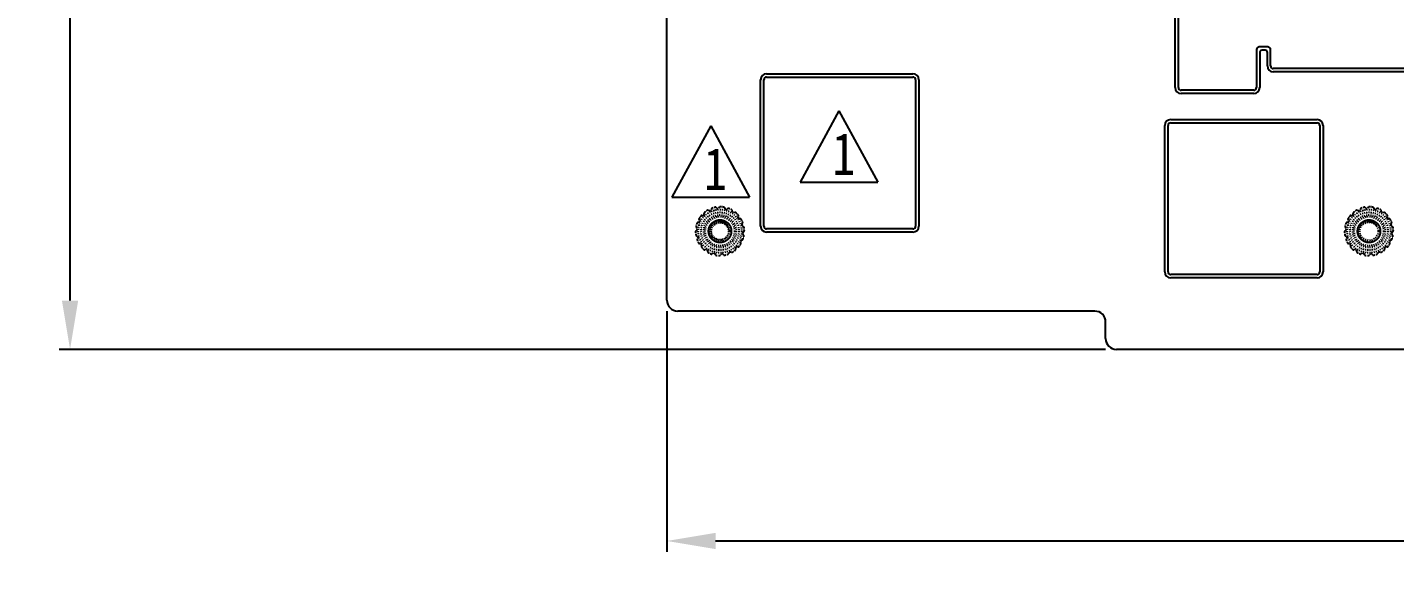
# Model space of a CAD drawing. Header units: inches. Extents: x 87 to 1202, y -45 to 350.
# Drawn here: x 150.3 to 276.5, y 121.7 to 173 of the extents above; entities that cross this region are included whole.
import ezdxf

# ---------------------------------------------------------------- set-up
doc = ezdxf.new("R2010")
doc.units = ezdxf.units.IN
doc.header["$LTSCALE"] = 0.909449
doc.header["$MEASUREMENT"] = 0
doc.header["$PDMODE"] = 3
doc.header["$PDSIZE"] = 0.3125
doc.linetypes.add('HIDDEN', pattern=[0.2, 0.1, -0.1])
doc.linetypes.add('PHANTOM', pattern=[0.8, 0.45, -0.05, 0.1, -0.05, 0.1, -0.05])
doc.layers.get('0').update_dxf_attribs({"linetype": 'CONTINUOUS'})
doc.layers.get('Defpoints').update_dxf_attribs({"linetype": 'CONTINUOUS'})
doc.layers.add('DEFAULT_2', color=8, linetype='HIDDEN')
doc.layers.add('DEFAULT_3', color=7, linetype='PHANTOM')
doc.styles.get("Standard").update_dxf_attribs({"font": 'txt', "width": 0.8})
doc.dimstyles.get("Standard").update_dxf_attribs({"dimtxt": 6, "dimasz": 4.5, "dimexe": 1, "dimexo": 1, "dimgap": 0.09, "dimtad": 0, "dimzin": 1, "dimdsep": 46, "dimtxsty": 'STANDARD', "dimcen": 0.09, "dimclrd": 5, "dimclre": 5, "dimclrt": 1, "dimadec": 0, "dimazin": 0, "dimtp": 0.01, "dimtm": 0.01, "dimtfac": 1, "dimtofl": 0, "dimtmove": 0, "dimatfit": 3, "dimfxl": 1, "dimtolj": 1, "dimtzin": 4, "dimarcsym": 0})

# ---------------------------------------------------------------- blocks, each defined once
blk = doc.blocks.new('*D19')
at = {"layer": 'DEFAULT_3', "color": 3, "linetype": 'ByBlock', "lineweight": -2}
for p, q in [((209.31, 146.84), (209.31, 124.64)), ((562.93, 142.61), (562.93, 124.64)), ((213.81, 125.64), (356.4, 125.64)), ((558.43, 125.64), (394.18, 125.64))]:
    blk.add_line(p, q, dxfattribs=at)
at = {"layer": 'DEFAULT_3', "color": 3, "linetype": 'ByBlock'}
for points in [[(213.81, 126.39), (213.81, 124.89), (209.31, 125.64)], [(558.43, 126.39), (558.43, 124.89), (562.93, 125.64)]]:
    blk.add_solid(points, dxfattribs=at)
at = {"layer": 'Defpoints', "color": 0, "linetype": 'ByBlock'}
for p in [(209.31, 147.84), (562.93, 143.61), (209.31, 125.64)]:
    blk.add_point(p, dxfattribs=at)
at = {"layer": 'DEFAULT_3', "color": 3, "linetype": 'ByBlock', "insert": (375.29, 125.64), "char_height": 6, "attachment_point": 5}
blk.add_mtext('\\A1;353.62%%P0.1', dxfattribs=at)
blk = doc.blocks.new('*D20')
at = {"layer": 'DEFAULT_3', "color": 3, "linetype": 'ByBlock', "lineweight": -2}
for p, q in [((248.79, 266.68), (153.24, 266.68)), ((154.24, 262.18), (154.24, 223.87)), ((154.24, 147.81), (154.24, 187.69)), ((249.79, 143.31), (153.24, 143.31))]:
    blk.add_line(p, q, dxfattribs=at)
at = {"layer": 'DEFAULT_3', "color": 3, "linetype": 'ByBlock'}
for points in [[(153.49, 262.18), (154.99, 262.18), (154.24, 266.68)], [(153.49, 147.81), (154.99, 147.81), (154.24, 143.31)]]:
    blk.add_solid(points, dxfattribs=at)
at = {"layer": 'Defpoints', "color": 0, "linetype": 'ByBlock'}
for p in [(249.79, 266.68), (154.24, 143.31), (250.79, 143.31)]:
    blk.add_point(p, dxfattribs=at)
at = {"layer": 'DEFAULT_3', "color": 3, "linetype": 'ByBlock', "insert": (154.24, 205.78), "char_height": 6, "attachment_point": 5, "rotation": 90}
blk.add_mtext('\\A1;123.37%%P0.1', dxfattribs=at)

msp = doc.modelspace()

# ---------------------------------------------------------------- linework, layer by layer
at = {"color": 7, "linetype": 'Continuous'}
for p, q in [((256.211, 167.461), (256.211, 184.961)), ((256.511, 167.461), (256.511, 184.961)), ((209.307, 147.841), (209.307, 182.237)), ((263.711, 170.961), (263.711, 167.461)), ((264.765, 171.211), (263.961, 171.211)), ((264.011, 170.699), (264.011, 167.461)), ((264.503, 170.911), (264.223, 170.911)), ((264.715, 169.461), (264.715, 170.699)), ((265.015, 169.461), (265.015, 170.961)), ((278.765, 169.211), (265.265, 169.211)), ((217.961, 154.677), (217.961, 168.177)), ((218.261, 154.677), (218.261, 168.177)), ((218.511, 168.727), (232.011, 168.727)), ((218.511, 168.427), (232.011, 168.427)), ((232.261, 168.177), (232.261, 154.677)), ((232.561, 168.177), (232.561, 154.677)), ((278.765, 168.911), (265.265, 168.911)), ((263.461, 167.211), (256.761, 167.211)), ((263.461, 166.911), (256.761, 166.911)), ((255.8, 164.511), (269.3, 164.511)), ((255.8, 164.211), (269.3, 164.211)), ((255.25, 150.461), (255.25, 163.961)), ((255.55, 150.461), (255.55, 163.961)), ((269.55, 163.961), (269.55, 150.461)), ((269.85, 163.961), (269.85, 150.461)), ((232.011, 154.427), (218.511, 154.427)), ((232.011, 154.127), (218.511, 154.127)), ((269.3, 150.211), (255.8, 150.211)), ((269.3, 149.911), (255.8, 149.911)), ((248.794, 146.841), (210.307, 146.841)), ((249.794, 144.311), (249.794, 145.841)), ((314.678, 143.311), (250.794, 143.311))]:
    msp.add_line(p, q, dxfattribs=at)
for p, q in [((225.186, 165.308), (221.607, 158.731)), ((225.186, 165.308), (228.764, 158.731)), ((213.352, 163.931), (209.773, 157.354)), ((213.352, 163.931), (216.93, 157.354)), ((221.607, 158.731), (228.764, 158.731)), ((209.773, 157.354), (216.93, 157.354))]:
    msp.add_line(p, q)
for centre, radius, start, end in [((263.961, 170.961), 0.25, 90, 180), ((264.765, 170.961), 0.25, 0, 90), ((265.265, 169.461), 0.55, 180, 270), ((265.265, 169.461), 0.25, 180, 270), ((218.511, 168.177), 0.55, 90, 180), ((218.511, 168.177), 0.25, 90, 180), ((232.011, 168.177), 0.55, 0, 90), ((232.011, 168.177), 0.25, 0, 90), ((256.761, 167.461), 0.55, 180, 270), ((256.761, 167.461), 0.25, 180, 270), ((263.461, 167.461), 0.55, 270, 0), ((263.461, 167.461), 0.25, 270, 0), ((255.8, 163.961), 0.55, 90, 180), ((255.8, 163.961), 0.25, 90, 180), ((269.3, 163.961), 0.55, 0, 90), ((269.3, 163.961), 0.25, 0, 90), ((218.511, 154.677), 0.55, 180, 270), ((218.511, 154.677), 0.25, 180, 270), ((232.011, 154.677), 0.55, 270, 0), ((232.011, 154.677), 0.25, 270, 0), ((255.8, 150.461), 0.55, 180, 270), ((255.8, 150.461), 0.25, 180, 270), ((269.3, 150.461), 0.55, 270, 0), ((269.3, 150.461), 0.25, 270, 0), ((210.307, 147.841), 1, 180, 270), ((248.794, 145.841), 1, 0, 90), ((250.794, 144.311), 1, 180, 270)]:
    msp.add_arc(centre, radius, start, end, dxfattribs=at)
for centre, major_axis in [((264.435, 170.487), (-0.367, 0.367)), ((264.291, 170.487), (0.367, 0.367))]:
    msp.add_ellipse(centre, major_axis=major_axis, ratio=0.5773503, start_param=5.7595865, end_param=6.8067841, dxfattribs=at)
at = {"layer": 'DEFAULT_2', "color": 8, "linetype": 'HIDDEN'}
for p, q in [((212.274, 155.292), (212.317, 155.17)), ((212.53, 155.658), (212.66, 155.66)), ((212.759, 155.758), (212.761, 155.888)), ((213.249, 156.101), (213.119, 156.147)), ((213.421, 156.282), (213.376, 156.16)), ((213.953, 156.315), (213.847, 156.402)), ((214.177, 156.426), (214.092, 156.327)), ((214.207, 155.061), (214.207, 155.259)), ((214.688, 156.275), (214.618, 156.394)), ((214.936, 156.303), (214.823, 156.239)), ((215.365, 155.986), (215.34, 156.122)), ((215.608, 155.927), (215.48, 155.906)), ((215.902, 155.483), (215.925, 155.619)), ((216.11, 155.345), (215.983, 155.369)), ((272.157, 155.292), (272.2, 155.17)), ((272.413, 155.658), (272.543, 155.66)), ((272.641, 155.758), (272.643, 155.888)), ((273.131, 156.101), (273.002, 156.147)), ((273.304, 156.282), (273.258, 156.16)), ((273.836, 156.315), (273.729, 156.402)), ((274.06, 156.426), (273.975, 156.327)), ((274.09, 155.061), (274.09, 155.259)), ((274.571, 156.275), (274.5, 156.394)), ((274.819, 156.303), (274.706, 156.239)), ((275.248, 155.986), (275.222, 156.122)), ((275.49, 155.927), (275.362, 155.906)), ((275.785, 155.483), (275.807, 155.619)), ((275.993, 155.345), (275.865, 155.369)), ((212.091, 154.326), (211.987, 154.237)), ((212.021, 154.566), (212.103, 154.465)), ((212.258, 155.043), (212.129, 154.995)), ((216.235, 154.827), (216.303, 154.947)), ((216.383, 154.626), (216.271, 154.692)), ((216.311, 153.957), (216.394, 153.857)), ((216.324, 154.096), (216.428, 154.186)), ((271.974, 154.326), (271.869, 154.237)), ((271.904, 154.566), (271.986, 154.465)), ((272.141, 155.043), (272.012, 154.995)), ((276.118, 154.827), (276.185, 154.947)), ((276.266, 154.626), (276.154, 154.692)), ((276.194, 153.957), (276.276, 153.857)), ((276.206, 154.096), (276.31, 154.186)), ((212.143, 153.73), (212.032, 153.797)), ((212.179, 153.596), (212.112, 153.476)), ((212.432, 153.053), (212.305, 153.078)), ((212.512, 152.939), (212.49, 152.803)), ((215.656, 152.664), (215.654, 152.534)), ((215.884, 152.764), (215.755, 152.763)), ((216.098, 153.253), (216.141, 153.13)), ((216.157, 153.379), (216.285, 153.428)), ((272.026, 153.73), (271.914, 153.797)), ((272.062, 153.596), (271.995, 153.476)), ((272.315, 153.053), (272.187, 153.078)), ((272.395, 152.939), (272.373, 152.803)), ((275.538, 152.664), (275.537, 152.534)), ((275.767, 152.764), (275.637, 152.763)), ((275.98, 153.253), (276.023, 153.13)), ((276.039, 153.379), (276.168, 153.428)), ((212.935, 152.516), (212.807, 152.495)), ((213.05, 152.436), (213.075, 152.301)), ((213.592, 152.183), (213.478, 152.12)), ((213.727, 152.147), (213.797, 152.029)), ((214.322, 152.095), (214.238, 151.997)), ((214.462, 152.107), (214.568, 152.02)), ((215.039, 152.262), (214.993, 152.14)), ((215.166, 152.321), (215.296, 152.276)), ((272.818, 152.516), (272.69, 152.495)), ((272.932, 152.436), (272.958, 152.301)), ((273.474, 152.183), (273.361, 152.12)), ((273.609, 152.147), (273.679, 152.029)), ((274.205, 152.095), (274.12, 151.997)), ((274.344, 152.107), (274.45, 152.02)), ((274.922, 152.262), (274.876, 152.14)), ((275.048, 152.321), (275.178, 152.276))]:
    msp.add_line(p, q, dxfattribs=at)
for centre, radius in [((214.207, 154.211), 2), ((214.207, 154.211), 1.75), ((214.207, 154.211), 1.5), ((214.207, 154.211), 1.5), ((214.207, 154.211), 1.35), ((274.09, 154.211), 2), ((274.09, 154.211), 1.75), ((274.09, 154.211), 1.5), ((274.09, 154.211), 1.35), ((214.207, 154.211), 0.85), ((214.207, 154.211), 0.8), ((274.09, 154.211), 0.85)]:
    msp.add_circle(centre, radius, dxfattribs=at)
for centre, radius, start, end in [((214.253, 156.361), 0.1, 88.78772, 139.31073), ((214.207, 154.211), 2.25, 81.21228, 88.78772), ((274.135, 156.361), 0.1, 88.78772, 139.31073), ((274.09, 154.211), 2.25, 81.21228, 88.78772), ((212.369, 155.325), 0.1, 148.78772, 199.31073), ((214.207, 154.211), 2.25, 141.21228, 148.78772), ((212.532, 155.558), 0.1, 90.68927, 141.21228), ((212.659, 155.76), 0.1, 270.68927, 359.31073), ((212.861, 155.887), 0.1, 128.78772, 179.31073), ((214.207, 154.211), 2.25, 121.21228, 128.78772), ((213.093, 156.05), 0.1, 70.68927, 121.21228), ((213.282, 156.196), 0.1, 250.68927, 339.31073), ((213.515, 156.247), 0.1, 108.78772, 159.31073), ((214.207, 154.211), 2.25, 101.21228, 108.78772), ((213.789, 156.32), 0.1, 50.68927, 101.21228), ((214.017, 156.393), 0.1, 230.68927, 319.31073), ((214.536, 156.336), 0.1, 30.68927, 81.21228), ((214.774, 156.326), 0.1, 210.68927, 299.31073), ((214.985, 156.216), 0.1, 68.78772, 119.31073), ((214.207, 154.211), 2.25, 61.21228, 68.78772), ((215.243, 156.096), 0.1, 10.68927, 61.21228), ((215.463, 156.005), 0.1, 190.68927, 279.31073), ((215.624, 155.829), 0.1, 48.78772, 99.31073), ((214.207, 154.211), 2.25, 41.21228, 48.78772), ((215.825, 155.628), 0.1, 350.68927, 41.21228), ((216.001, 155.467), 0.1, 170.68927, 259.31073), ((216.092, 155.247), 0.1, 28.78772, 79.31073), ((214.207, 154.211), 2.25, 21.21228, 28.78772), ((272.251, 155.325), 0.1, 148.78772, 199.31073), ((274.09, 154.211), 2.25, 141.21228, 148.78772), ((272.414, 155.558), 0.1, 90.68927, 141.21228), ((272.541, 155.76), 0.1, 270.68927, 359.31073), ((272.743, 155.887), 0.1, 128.78772, 179.31073), ((274.09, 154.211), 2.25, 121.21228, 128.78772), ((272.976, 156.05), 0.1, 70.68927, 121.21228), ((273.164, 156.196), 0.1, 250.68927, 339.31073), ((273.397, 156.247), 0.1, 108.78772, 159.31073), ((274.09, 154.211), 2.25, 101.21228, 108.78772), ((273.672, 156.32), 0.1, 50.68927, 101.21228), ((273.899, 156.393), 0.1, 230.68927, 319.31073), ((274.418, 156.336), 0.1, 30.68927, 81.21228), ((274.657, 156.326), 0.1, 210.68927, 299.31073), ((274.868, 156.216), 0.1, 68.78772, 119.31073), ((274.09, 154.211), 2.25, 61.21228, 68.78772), ((275.125, 156.096), 0.1, 10.68927, 61.21228), ((275.346, 156.005), 0.1, 190.68927, 279.31073), ((275.506, 155.829), 0.1, 48.78772, 99.31073), ((274.09, 154.211), 2.25, 41.21228, 48.78772), ((275.707, 155.628), 0.1, 350.68927, 41.21228), ((275.884, 155.467), 0.1, 170.68927, 259.31073), ((275.974, 155.247), 0.1, 28.78772, 79.31073), ((274.09, 154.211), 2.25, 21.21228, 28.78772), ((212.058, 154.166), 0.1, 130.68927, 181.21228), ((214.207, 154.211), 2.25, 181.21228, 188.78772), ((212.098, 154.629), 0.1, 168.78772, 219.31073), ((214.207, 154.211), 2.25, 161.21228, 168.78772), ((212.172, 154.904), 0.1, 110.68927, 161.21228), ((212.026, 154.402), 0.1, 310.68927, 39.31073), ((212.223, 155.137), 0.1, 290.68927, 19.31073), ((216.323, 154.778), 0.1, 150.68927, 239.31073), ((216.389, 154.02), 0.1, 130.68927, 219.31073), ((216.212, 154.989), 0.1, 330.68927, 21.21228), ((216.332, 154.54), 0.1, 8.78772, 59.31073), ((216.357, 154.257), 0.1, 310.68927, 1.21228), ((214.207, 154.211), 2.25, 1.21228, 8.78772), ((271.94, 154.166), 0.1, 130.68927, 181.21228), ((274.09, 154.211), 2.25, 181.21228, 188.78772), ((271.981, 154.629), 0.1, 168.78772, 219.31073), ((274.09, 154.211), 2.25, 161.21228, 168.78772), ((272.054, 154.904), 0.1, 110.68927, 161.21228), ((271.908, 154.402), 0.1, 310.68927, 39.31073), ((272.105, 155.137), 0.1, 290.68927, 19.31073), ((276.205, 154.778), 0.1, 150.68927, 239.31073), ((276.271, 154.02), 0.1, 130.68927, 219.31073), ((276.094, 154.989), 0.1, 330.68927, 21.21228), ((276.215, 154.54), 0.1, 8.78772, 59.31073), ((276.239, 154.257), 0.1, 310.68927, 1.21228), ((274.09, 154.211), 2.25, 1.21228, 8.78772), ((212.083, 153.883), 0.1, 188.78772, 239.31073), ((212.203, 153.433), 0.1, 150.68927, 201.21228), ((214.207, 154.211), 2.25, 201.21228, 208.78772), ((212.092, 153.644), 0.1, 330.68927, 59.31073), ((212.323, 153.176), 0.1, 208.78772, 259.31073), ((212.414, 152.955), 0.1, 350.68927, 79.31073), ((212.59, 152.795), 0.1, 170.68927, 221.21228), ((214.207, 154.211), 2.25, 221.21228, 228.78772), ((215.756, 152.663), 0.1, 90.68927, 179.31073), ((215.883, 152.864), 0.1, 270.68927, 321.21228), ((214.207, 154.211), 2.25, 321.21228, 328.78772), ((216.192, 153.286), 0.1, 110.68927, 199.31073), ((216.046, 153.097), 0.1, 328.78772, 19.31073), ((216.243, 153.519), 0.1, 290.68927, 341.21228), ((214.207, 154.211), 2.25, 341.21228, 348.78772), ((216.316, 153.793), 0.1, 348.78772, 39.31073), ((271.965, 153.883), 0.1, 188.78772, 239.31073), ((272.086, 153.433), 0.1, 150.68927, 201.21228), ((274.09, 154.211), 2.25, 201.21228, 208.78772), ((271.975, 153.644), 0.1, 330.68927, 59.31073), ((272.206, 153.176), 0.1, 208.78772, 259.31073), ((272.296, 152.955), 0.1, 350.68927, 79.31073), ((272.472, 152.795), 0.1, 170.68927, 221.21228), ((274.09, 154.211), 2.25, 221.21228, 228.78772), ((275.638, 152.663), 0.1, 90.68927, 179.31073), ((275.766, 152.864), 0.1, 270.68927, 321.21228), ((274.09, 154.211), 2.25, 321.21228, 328.78772), ((276.074, 153.286), 0.1, 110.68927, 199.31073), ((275.929, 153.097), 0.1, 328.78772, 19.31073), ((276.125, 153.519), 0.1, 290.68927, 341.21228), ((274.09, 154.211), 2.25, 341.21228, 348.78772), ((276.199, 153.793), 0.1, 348.78772, 39.31073), ((212.791, 152.594), 0.1, 228.78772, 279.31073), ((212.951, 152.417), 0.1, 10.68927, 99.31073), ((213.172, 152.327), 0.1, 190.68927, 241.21228), ((214.207, 154.211), 2.25, 241.21228, 248.78772), ((213.429, 152.207), 0.1, 248.78772, 299.31073), ((213.641, 152.096), 0.1, 30.68927, 119.31073), ((213.879, 152.086), 0.1, 210.68927, 261.21228), ((214.207, 154.211), 2.25, 261.21228, 268.78772), ((214.162, 152.062), 0.1, 268.78772, 319.31073), ((214.398, 152.03), 0.1, 50.68927, 139.31073), ((214.625, 152.102), 0.1, 230.68927, 281.21228), ((214.207, 154.211), 2.25, 281.21228, 288.78772), ((214.9, 152.176), 0.1, 288.78772, 339.31073), ((215.133, 152.227), 0.1, 70.68927, 159.31073), ((215.322, 152.372), 0.1, 250.68927, 301.21228), ((214.207, 154.211), 2.25, 301.21228, 308.78772), ((215.554, 152.535), 0.1, 308.78772, 359.31073), ((272.673, 152.594), 0.1, 228.78772, 279.31073), ((272.834, 152.417), 0.1, 10.68927, 99.31073), ((273.055, 152.327), 0.1, 190.68927, 241.21228), ((274.09, 154.211), 2.25, 241.21228, 248.78772), ((273.312, 152.207), 0.1, 248.78772, 299.31073), ((273.523, 152.096), 0.1, 30.68927, 119.31073), ((273.761, 152.086), 0.1, 210.68927, 261.21228), ((274.09, 154.211), 2.25, 261.21228, 268.78772), ((274.044, 152.062), 0.1, 268.78772, 319.31073), ((274.281, 152.03), 0.1, 50.68927, 139.31073), ((274.508, 152.102), 0.1, 230.68927, 281.21228), ((274.09, 154.211), 2.25, 281.21228, 288.78772), ((274.782, 152.176), 0.1, 288.78772, 339.31073), ((275.015, 152.227), 0.1, 70.68927, 159.31073), ((275.204, 152.372), 0.1, 250.68927, 301.21228), ((274.09, 154.211), 2.25, 301.21228, 308.78772), ((275.437, 152.535), 0.1, 308.78772, 359.31073)]:
    msp.add_arc(centre, radius, start, end, dxfattribs=at)
for points, knots in [([(214.207, 155.259), (214.303, 155.259), (214.496, 155.232), (214.763, 155.115), (214.988, 154.93), (215.154, 154.69), (215.249, 154.415), (215.264, 154.124), (215.201, 153.839), (215.062, 153.583), (214.859, 153.374), (214.607, 153.229), (214.371, 153.169), (214.179, 153.161), (213.987, 153.18), (213.801, 153.237), (213.633, 153.331), (213.518, 153.419), (213.415, 153.521), (213.328, 153.636), (213.257, 153.762), (213.205, 153.897), (213.171, 154.038), (213.157, 154.182), (213.163, 154.326), (213.189, 154.469), (213.234, 154.606), (213.297, 154.736), (213.378, 154.856), (213.474, 154.964), (213.585, 155.057), (213.707, 155.135), (213.838, 155.195), (214.023, 155.25), (214.217, 155.266), (214.408, 155.243), (214.594, 155.193), (214.768, 155.105), (214.919, 154.985), (215.051, 154.845), (215.178, 154.638), (215.258, 154.358), (215.258, 154.066), (215.154, 153.694), (214.836, 153.305), (214.361, 153.143), (213.976, 153.176), (213.703, 153.278), (213.468, 153.45), (213.319, 153.642), (213.234, 153.815), (213.174, 153.998), (213.152, 154.192), (213.171, 154.383), (213.216, 154.571), (213.298, 154.747), (213.414, 154.901), (213.517, 155.003), (213.632, 155.09), (213.758, 155.161), (213.893, 155.214), (214.034, 155.248), (214.178, 155.261), (214.322, 155.256), (214.464, 155.23), (214.602, 155.185), (214.732, 155.122), (214.852, 155.041), (214.96, 154.945), (215.054, 154.834), (215.131, 154.712), (215.191, 154.581), (215.233, 154.442), (215.262, 154.252), (215.249, 154.009), (215.155, 153.733), (214.988, 153.494), (214.764, 153.308), (214.497, 153.191), (214.209, 153.15), (213.92, 153.191), (213.653, 153.306), (213.428, 153.492), (213.261, 153.731), (213.167, 154.007), (213.15, 154.297), (213.192, 154.487), (213.226, 154.577)], [0, 0, 0, 0, 0.0156207, 0.0312417, 0.0468618, 0.0624828, 0.0781031, 0.0937235, 0.1093442, 0.1249647, 0.1405859, 0.1562066, 0.1718275, 0.1796564, 0.187485, 0.2031064, 0.2109353, 0.2187644, 0.2265933, 0.2344223, 0.2422506, 0.2500798, 0.2579085, 0.2657376, 0.273566, 0.2813951, 0.2892239, 0.2970531, 0.304882, 0.3127109, 0.3205401, 0.328369, 0.3361983, 0.3440269, 0.3596489, 0.3674779, 0.3753061, 0.3909275, 0.3987563, 0.4065849, 0.422206, 0.4378259, 0.4534474, 0.4690682, 0.5000189, 0.5309693, 0.5465897, 0.5622108, 0.5778305, 0.5934519, 0.6012804, 0.6091092, 0.6247304, 0.6325586, 0.6403878, 0.6560103, 0.6638391, 0.6716685, 0.6794976, 0.6873268, 0.6951557, 0.7029845, 0.7108136, 0.7186426, 0.7264716, 0.7343, 0.7421292, 0.7499578, 0.7577868, 0.765615, 0.7734441, 0.7812731, 0.7891022, 0.7969311, 0.8125525, 0.8281721, 0.8437932, 0.8594143, 0.8750359, 0.8906567, 0.9062774, 0.9218976, 0.9375176, 0.9531382, 0.968758, 0.9843791, 1, 1, 1, 1]), ([(213.521, 153.42), (213.449, 153.482), (213.32, 153.629), (213.217, 153.849), (213.171, 154.036), (213.152, 154.227), (213.179, 154.469), (213.287, 154.739), (213.466, 154.969), (213.7, 155.143), (213.973, 155.245), (214.263, 155.271), (214.549, 155.215), (214.81, 155.085), (215.024, 154.888), (215.152, 154.681), (215.218, 154.5), (215.248, 154.358), (215.258, 154.214), (215.249, 154.07), (215.22, 153.928), (215.155, 153.747), (215.053, 153.58), (214.921, 153.44), (214.809, 153.349), (214.684, 153.275), (214.551, 153.218), (214.412, 153.18), (214.268, 153.162), (214.124, 153.164), (213.981, 153.185), (213.842, 153.226), (213.666, 153.305), (213.509, 153.42), (213.38, 153.563), (213.272, 153.723), (213.198, 153.903), (213.163, 154.092), (213.155, 154.285), (213.194, 154.525), (213.297, 154.745), (213.413, 154.899), (213.549, 155.035), (213.752, 155.17), (214.03, 155.257), (214.321, 155.266), (214.603, 155.195), (214.857, 155.051), (215.026, 154.877), (215.13, 154.714), (215.211, 154.539), (215.264, 154.302), (215.252, 154.059), (215.203, 153.873), (215.128, 153.696), (215.018, 153.535), (214.878, 153.402), (214.722, 153.29), (214.544, 153.211), (214.355, 153.171), (214.211, 153.16), (214.067, 153.17), (213.925, 153.199), (213.788, 153.247), (213.66, 153.314), (213.542, 153.398), (213.437, 153.497), (213.346, 153.609), (213.247, 153.775), (213.183, 153.959), (213.158, 154.15), (213.16, 154.294), (213.181, 154.437), (213.222, 154.576), (213.281, 154.708), (213.384, 154.871), (213.52, 155.011), (213.679, 155.12), (213.851, 155.205), (214.087, 155.265), (214.378, 155.259), (214.657, 155.172), (214.902, 155.014), (215.093, 154.794), (215.219, 154.532), (215.267, 154.244), (215.242, 154.003), (215.183, 153.819), (215.098, 153.646), (214.95, 153.453), (214.794, 153.338), (214.709, 153.292)], [0, 0, 0, 0, 0.0156096, 0.031221, 0.0390447, 0.0468683, 0.0624787, 0.0780888, 0.0936992, 0.1093098, 0.1249201, 0.1405311, 0.156141, 0.1717516, 0.1873612, 0.2029723, 0.210796, 0.2186198, 0.2264437, 0.2342675, 0.242091, 0.2499147, 0.2655261, 0.2733497, 0.2811733, 0.2889973, 0.2968212, 0.3046448, 0.3124685, 0.3202923, 0.3281163, 0.33594, 0.3437638, 0.3593756, 0.3671993, 0.3750228, 0.390634, 0.3984577, 0.4062812, 0.4218922, 0.437502, 0.4453257, 0.4531497, 0.4687598, 0.4843705, 0.499981, 0.5155915, 0.5312022, 0.5468126, 0.5546364, 0.5624603, 0.57807, 0.5936809, 0.6015045, 0.6093282, 0.6249393, 0.632763, 0.6405865, 0.6561984, 0.6640219, 0.6718457, 0.6796696, 0.6874935, 0.6953171, 0.7031409, 0.7109647, 0.7187886, 0.7266122, 0.7344359, 0.7500473, 0.7578711, 0.7656947, 0.7735183, 0.7813423, 0.7891661, 0.7969897, 0.8126009, 0.8204246, 0.8282482, 0.8438586, 0.8594686, 0.8750795, 0.8906898, 0.9063003, 0.9219107, 0.937521, 0.9531313, 0.9609552, 0.9687788, 0.9843901, 1, 1, 1, 1]), ([(213.226, 154.577), (213.259, 154.667), (213.352, 154.839), (213.555, 155.047), (213.807, 155.194), (214.089, 155.265), (214.381, 155.258), (214.659, 155.171), (214.903, 155.013), (215.094, 154.792), (215.22, 154.529), (215.267, 154.242), (215.241, 154), (215.182, 153.817), (215.097, 153.644), (214.978, 153.49), (214.831, 153.365), (214.709, 153.288), (214.577, 153.228), (214.439, 153.186), (214.296, 153.164), (214.151, 153.162), (214.008, 153.18), (213.868, 153.217), (213.734, 153.273), (213.61, 153.347), (213.497, 153.437), (213.397, 153.542), (213.313, 153.659), (213.246, 153.788), (213.197, 153.924), (213.167, 154.065), (213.156, 154.209), (213.169, 154.402), (213.222, 154.589), (213.311, 154.76), (213.423, 154.917), (213.566, 155.049), (213.731, 155.148), (213.909, 155.223), (214.147, 155.27), (214.438, 155.247), (214.71, 155.145), (215.023, 154.918), (215.276, 154.484), (215.262, 153.982), (215.096, 153.633), (214.906, 153.412), (214.662, 153.253), (214.43, 153.18), (214.238, 153.161), (214.046, 153.169), (213.857, 153.216), (213.684, 153.3), (213.524, 153.407), (213.388, 153.547), (213.284, 153.709), (213.224, 153.841), (213.183, 153.979), (213.16, 154.122), (213.158, 154.267), (213.176, 154.41), (213.213, 154.55), (213.269, 154.684), (213.342, 154.808), (213.433, 154.921), (213.538, 155.021), (213.655, 155.105), (213.783, 155.173), (213.919, 155.222), (214.061, 155.252), (214.205, 155.262), (214.349, 155.253), (214.538, 155.213), (214.761, 155.116), (214.986, 154.932), (215.152, 154.692), (215.248, 154.417), (215.264, 154.126), (215.202, 153.841), (215.063, 153.585), (214.861, 153.375), (214.609, 153.23), (214.327, 153.157), (214.035, 153.165), (213.757, 153.25), (213.594, 153.357), (213.521, 153.42)], [0, 0, 0, 0, 0.0156206, 0.0312417, 0.0468618, 0.0624828, 0.0781032, 0.0937235, 0.1093442, 0.1249647, 0.140586, 0.1562066, 0.1718275, 0.1796564, 0.187485, 0.2031065, 0.2109353, 0.2187644, 0.2265933, 0.2344223, 0.2422506, 0.2500798, 0.2579085, 0.2657376, 0.2735661, 0.2813951, 0.289224, 0.2970531, 0.304882, 0.3127109, 0.3205401, 0.3283691, 0.3361983, 0.3440269, 0.359649, 0.367478, 0.3753061, 0.3909275, 0.3987563, 0.4065849, 0.4222061, 0.437826, 0.4534474, 0.4690682, 0.500019, 0.5309693, 0.5465897, 0.5622108, 0.5778305, 0.5934519, 0.6012804, 0.6091092, 0.6247304, 0.6325587, 0.6403878, 0.6560103, 0.6638391, 0.6716686, 0.6794976, 0.6873268, 0.6951557, 0.7029845, 0.7108136, 0.7186426, 0.7264716, 0.7343, 0.7421292, 0.7499578, 0.7577868, 0.765615, 0.7734441, 0.7812731, 0.7891022, 0.7969312, 0.8125525, 0.8281721, 0.8437932, 0.8594143, 0.8750359, 0.8906567, 0.9062774, 0.9218976, 0.9375176, 0.9531382, 0.968758, 0.9843791, 1, 1, 1, 1]), ([(274.09, 155.259), (274.186, 155.259), (274.379, 155.232), (274.645, 155.115), (274.871, 154.93), (275.036, 154.69), (275.131, 154.415), (275.147, 154.124), (275.084, 153.839), (274.944, 153.583), (274.742, 153.374), (274.489, 153.229), (274.254, 153.169), (274.061, 153.161), (273.87, 153.18), (273.683, 153.237), (273.515, 153.331), (273.4, 153.419), (273.298, 153.521), (273.21, 153.636), (273.14, 153.762), (273.087, 153.897), (273.054, 154.038), (273.039, 154.182), (273.045, 154.326), (273.071, 154.469), (273.116, 154.606), (273.18, 154.736), (273.26, 154.856), (273.357, 154.964), (273.467, 155.057), (273.589, 155.135), (273.721, 155.195), (273.906, 155.25), (274.1, 155.266), (274.291, 155.243), (274.477, 155.193), (274.651, 155.105), (274.801, 154.985), (274.934, 154.845), (275.061, 154.638), (275.141, 154.358), (275.14, 154.066), (275.037, 153.694), (274.719, 153.305), (274.243, 153.143), (273.859, 153.176), (273.585, 153.278), (273.351, 153.45), (273.201, 153.642), (273.116, 153.815), (273.057, 153.998), (273.035, 154.192), (273.053, 154.383), (273.098, 154.571), (273.181, 154.747), (273.297, 154.901), (273.399, 155.003), (273.515, 155.09), (273.641, 155.161), (273.775, 155.214), (273.916, 155.248), (274.06, 155.261), (274.205, 155.256), (274.347, 155.23), (274.484, 155.185), (274.614, 155.122), (274.734, 155.041), (274.843, 154.945), (274.936, 154.834), (275.013, 154.712), (275.073, 154.581), (275.115, 154.442), (275.144, 154.252), (275.131, 154.009), (275.037, 153.733), (274.871, 153.494), (274.647, 153.308), (274.38, 153.191), (274.091, 153.15), (273.802, 153.191), (273.535, 153.306), (273.311, 153.492), (273.144, 153.731), (273.049, 154.007), (273.032, 154.297), (273.075, 154.487), (273.109, 154.577)], [0, 0, 0, 0, 0.0156207, 0.0312417, 0.0468618, 0.0624828, 0.0781031, 0.0937235, 0.1093442, 0.1249647, 0.1405859, 0.1562066, 0.1718275, 0.1796564, 0.187485, 0.2031064, 0.2109353, 0.2187644, 0.2265933, 0.2344223, 0.2422506, 0.2500798, 0.2579085, 0.2657376, 0.273566, 0.2813951, 0.2892239, 0.2970531, 0.304882, 0.3127109, 0.3205401, 0.328369, 0.3361983, 0.3440269, 0.3596489, 0.3674779, 0.3753061, 0.3909275, 0.3987563, 0.4065849, 0.422206, 0.4378259, 0.4534474, 0.4690682, 0.5000189, 0.5309693, 0.5465897, 0.5622108, 0.5778305, 0.5934519, 0.6012804, 0.6091092, 0.6247304, 0.6325586, 0.6403878, 0.6560103, 0.6638391, 0.6716685, 0.6794976, 0.6873268, 0.6951557, 0.7029845, 0.7108136, 0.7186426, 0.7264716, 0.7343, 0.7421292, 0.7499578, 0.7577868, 0.765615, 0.7734441, 0.7812731, 0.7891022, 0.7969311, 0.8125525, 0.8281721, 0.8437932, 0.8594143, 0.8750359, 0.8906567, 0.9062774, 0.9218976, 0.9375176, 0.9531382, 0.968758, 0.9843791, 1, 1, 1, 1]), ([(273.404, 153.42), (273.331, 153.482), (273.203, 153.629), (273.099, 153.849), (273.054, 154.036), (273.035, 154.227), (273.061, 154.469), (273.169, 154.739), (273.348, 154.969), (273.582, 155.143), (273.855, 155.245), (274.145, 155.271), (274.431, 155.215), (274.692, 155.085), (274.907, 154.888), (275.035, 154.681), (275.1, 154.5), (275.13, 154.358), (275.14, 154.214), (275.131, 154.07), (275.102, 153.928), (275.037, 153.747), (274.936, 153.58), (274.804, 153.44), (274.691, 153.349), (274.567, 153.275), (274.434, 153.218), (274.294, 153.18), (274.151, 153.162), (274.006, 153.164), (273.863, 153.185), (273.724, 153.226), (273.549, 153.305), (273.392, 153.42), (273.262, 153.563), (273.154, 153.723), (273.081, 153.903), (273.046, 154.092), (273.037, 154.285), (273.077, 154.525), (273.179, 154.745), (273.295, 154.899), (273.431, 155.035), (273.634, 155.17), (273.912, 155.257), (274.203, 155.266), (274.486, 155.195), (274.739, 155.051), (274.909, 154.877), (275.012, 154.714), (275.093, 154.539), (275.146, 154.302), (275.134, 154.059), (275.085, 153.873), (275.01, 153.696), (274.9, 153.535), (274.761, 153.402), (274.604, 153.29), (274.426, 153.211), (274.238, 153.171), (274.093, 153.16), (273.949, 153.17), (273.807, 153.199), (273.671, 153.247), (273.543, 153.314), (273.425, 153.398), (273.319, 153.497), (273.228, 153.609), (273.129, 153.775), (273.065, 153.959), (273.041, 154.15), (273.042, 154.294), (273.064, 154.437), (273.105, 154.576), (273.164, 154.708), (273.266, 154.871), (273.402, 155.011), (273.561, 155.12), (273.734, 155.205), (273.97, 155.265), (274.261, 155.259), (274.539, 155.172), (274.784, 155.014), (274.975, 154.794), (275.102, 154.532), (275.15, 154.244), (275.124, 154.003), (275.065, 153.819), (274.981, 153.646), (274.833, 153.453), (274.676, 153.338), (274.592, 153.292)], [0, 0, 0, 0, 0.0156096, 0.031221, 0.0390447, 0.0468683, 0.0624787, 0.0780888, 0.0936992, 0.1093098, 0.1249201, 0.1405311, 0.156141, 0.1717516, 0.1873612, 0.2029723, 0.210796, 0.2186198, 0.2264437, 0.2342675, 0.242091, 0.2499147, 0.2655261, 0.2733497, 0.2811733, 0.2889973, 0.2968212, 0.3046448, 0.3124685, 0.3202923, 0.3281163, 0.33594, 0.3437638, 0.3593756, 0.3671993, 0.3750228, 0.390634, 0.3984577, 0.4062812, 0.4218922, 0.437502, 0.4453257, 0.4531497, 0.4687598, 0.4843705, 0.499981, 0.5155915, 0.5312022, 0.5468126, 0.5546364, 0.5624603, 0.57807, 0.5936809, 0.6015045, 0.6093282, 0.6249393, 0.632763, 0.6405865, 0.6561984, 0.6640219, 0.6718457, 0.6796696, 0.6874935, 0.6953171, 0.7031409, 0.7109647, 0.7187886, 0.7266122, 0.7344359, 0.7500473, 0.7578711, 0.7656947, 0.7735183, 0.7813423, 0.7891661, 0.7969897, 0.8126009, 0.8204246, 0.8282482, 0.8438586, 0.8594686, 0.8750795, 0.8906898, 0.9063003, 0.9219107, 0.937521, 0.9531313, 0.9609552, 0.9687788, 0.9843901, 1, 1, 1, 1]), ([(273.108, 154.577), (273.142, 154.667), (273.234, 154.839), (273.437, 155.047), (273.689, 155.194), (273.972, 155.265), (274.263, 155.258), (274.541, 155.171), (274.786, 155.013), (274.977, 154.792), (275.102, 154.529), (275.15, 154.242), (275.124, 154), (275.064, 153.817), (274.98, 153.644), (274.86, 153.49), (274.714, 153.365), (274.591, 153.288), (274.46, 153.228), (274.321, 153.186), (274.178, 153.164), (274.034, 153.162), (273.89, 153.18), (273.75, 153.217), (273.617, 153.273), (273.493, 153.347), (273.38, 153.437), (273.28, 153.542), (273.195, 153.659), (273.128, 153.788), (273.079, 153.924), (273.049, 154.065), (273.039, 154.209), (273.052, 154.402), (273.105, 154.589), (273.194, 154.76), (273.305, 154.917), (273.449, 155.049), (273.614, 155.148), (273.791, 155.223), (274.03, 155.27), (274.32, 155.247), (274.593, 155.145), (274.905, 154.918), (275.158, 154.484), (275.144, 153.982), (274.979, 153.633), (274.788, 153.412), (274.544, 153.253), (274.313, 153.18), (274.121, 153.161), (273.929, 153.169), (273.739, 153.216), (273.566, 153.3), (273.407, 153.407), (273.27, 153.547), (273.167, 153.709), (273.107, 153.841), (273.065, 153.979), (273.043, 154.122), (273.04, 154.267), (273.058, 154.41), (273.095, 154.55), (273.151, 154.684), (273.225, 154.808), (273.315, 154.921), (273.42, 155.021), (273.538, 155.105), (273.666, 155.173), (273.802, 155.222), (273.943, 155.252), (274.088, 155.262), (274.232, 155.253), (274.42, 155.213), (274.643, 155.116), (274.869, 154.932), (275.035, 154.692), (275.131, 154.417), (275.147, 154.126), (275.085, 153.841), (274.946, 153.585), (274.744, 153.375), (274.491, 153.23), (274.209, 153.157), (273.918, 153.165), (273.64, 153.25), (273.476, 153.357), (273.404, 153.42)], [0, 0, 0, 0, 0.0156206, 0.0312417, 0.0468618, 0.0624828, 0.0781032, 0.0937235, 0.1093442, 0.1249647, 0.140586, 0.1562066, 0.1718275, 0.1796564, 0.187485, 0.2031065, 0.2109353, 0.2187644, 0.2265933, 0.2344223, 0.2422506, 0.2500798, 0.2579085, 0.2657376, 0.2735661, 0.2813951, 0.289224, 0.2970531, 0.304882, 0.3127109, 0.3205401, 0.3283691, 0.3361983, 0.3440269, 0.359649, 0.367478, 0.3753061, 0.3909275, 0.3987563, 0.4065849, 0.4222061, 0.437826, 0.4534474, 0.4690682, 0.500019, 0.5309693, 0.5465897, 0.5622108, 0.5778305, 0.5934519, 0.6012804, 0.6091092, 0.6247304, 0.6325587, 0.6403878, 0.6560103, 0.6638391, 0.6716686, 0.6794976, 0.6873268, 0.6951557, 0.7029845, 0.7108136, 0.7186426, 0.7264716, 0.7343, 0.7421292, 0.7499578, 0.7577868, 0.765615, 0.7734441, 0.7812731, 0.7891022, 0.7969312, 0.8125525, 0.8281721, 0.8437932, 0.8594143, 0.8750359, 0.8906567, 0.9062774, 0.9218976, 0.9375176, 0.9531382, 0.968758, 0.9843791, 1, 1, 1, 1]), ([(214.709, 153.292), (214.628, 153.251), (214.453, 153.191), (214.176, 153.172), (213.95, 153.219), (213.781, 153.291), (213.624, 153.384), (213.454, 153.541), (213.333, 153.738), (213.271, 153.911), (213.235, 154.091), (213.237, 154.276), (213.278, 154.455), (213.327, 154.583), (213.395, 154.703), (213.479, 154.812), (213.578, 154.908), (213.69, 154.988), (213.813, 155.05), (213.943, 155.094), (214.079, 155.118), (214.217, 155.121), (214.353, 155.103), (214.485, 155.065), (214.61, 155.008), (214.763, 154.906), (214.858, 154.803), (214.909, 154.728)], [0, 0, 0, 0, 0.0624553, 0.1248968, 0.1873396, 0.218634, 0.2499241, 0.3123536, 0.3747813, 0.4060674, 0.4373525, 0.4997669, 0.5310491, 0.5623321, 0.5936153, 0.6248968, 0.6561756, 0.6874524, 0.7187309, 0.7500095, 0.7812895, 0.8125666, 0.8438407, 0.8751133, 0.9063832, 0.9376526, 1, 1, 1, 1]), ([(214.909, 154.728), (214.869, 154.779), (214.777, 154.872), (214.613, 154.979), (214.428, 155.045), (214.299, 155.061), (214.234, 155.061)], [0, 0, 0, 0, 0.2500181, 0.5000116, 0.7499864, 1, 1, 1, 1]), ([(274.592, 153.292), (274.51, 153.251), (274.335, 153.191), (274.059, 153.172), (273.832, 153.219), (273.664, 153.291), (273.506, 153.384), (273.336, 153.541), (273.215, 153.738), (273.154, 153.911), (273.118, 154.091), (273.119, 154.276), (273.16, 154.455), (273.21, 154.583), (273.278, 154.703), (273.362, 154.812), (273.461, 154.908), (273.573, 154.988), (273.695, 155.05), (273.826, 155.094), (273.961, 155.118), (274.099, 155.121), (274.236, 155.103), (274.368, 155.065), (274.493, 155.008), (274.645, 154.906), (274.74, 154.803), (274.791, 154.728)], [0, 0, 0, 0, 0.0624553, 0.1248968, 0.1873396, 0.218634, 0.2499241, 0.3123536, 0.3747813, 0.4060674, 0.4373525, 0.4997669, 0.5310491, 0.5623321, 0.5936153, 0.6248968, 0.6561756, 0.6874524, 0.7187309, 0.7500095, 0.7812895, 0.8125666, 0.8438407, 0.8751133, 0.9063832, 0.9376526, 1, 1, 1, 1]), ([(274.791, 154.728), (274.751, 154.779), (274.66, 154.872), (274.495, 154.979), (274.311, 155.045), (274.181, 155.061), (274.116, 155.061)], [0, 0, 0, 0, 0.2500181, 0.5000116, 0.7499864, 1, 1, 1, 1])]:
    msp.add_open_spline(points, degree=3, knots=knots, dxfattribs=at)
for points in [[(214.851, 154.767), (214.871, 154.754), (214.89, 154.742), (214.909, 154.728)], [(274.733, 154.767), (274.753, 154.754), (274.772, 154.742), (274.791, 154.728)]]:
    msp.add_open_spline(points, degree=3, dxfattribs=at)

# ---------------------------------------------------------------- texts
at = {"char_height": 3.87513, "width": 15.95601, "attachment_point": 1}
for insert in [(224.578, 163.279), (212.744, 161.902)]:
    msp.add_mtext('{\\fSimSun|b0|i0|c134|p2;1}', dxfattribs=dict(at, insert=insert))

# ---------------------------------------------------------------- dimensions: what is measured, and where the dimension line sits
at = {"layer": 'DEFAULT_3', "linetype": 'ByBlock'}
dim = msp.add_linear_dim(base=(154.237, 143.311), p1=(249.794, 266.68), p2=(250.794, 143.311), angle=90, text='<>%%P0.1', dimstyle='STANDARD', override={"dimclrd": 3, "dimclre": 3, "dimclrt": 3, "dimtfillclr": 256}, dxfattribs=at)
dim.commit()
dim.dimension.update_dxf_attribs({"geometry": '*D20', "text_midpoint": (154.237, 205.781), "dimtype": 160})
dim = msp.add_linear_dim(base=(209.307, 125.64), p1=(562.927, 143.611), p2=(209.307, 147.841), text='<>%%P0.1', dimstyle='STANDARD', override={"dimclrd": 3, "dimclre": 3, "dimclrt": 3, "dimtfillclr": 256}, dxfattribs=at)
dim.commit()
dim.dimension.update_dxf_attribs({"geometry": '*D19', "text_midpoint": (375.293, 125.64), "dimtype": 160})

doc.saveas('drawing.dxf')
